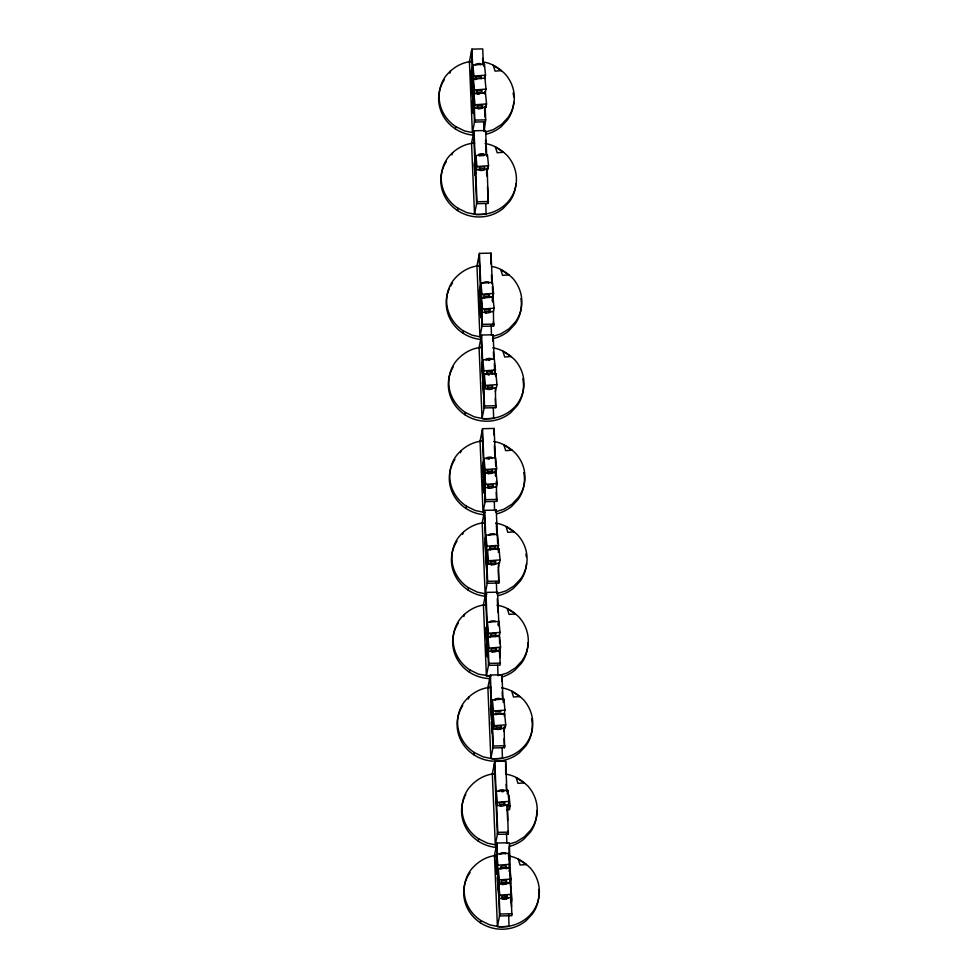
<?xml version="1.0" encoding="UTF-8"?>
<svg xmlns="http://www.w3.org/2000/svg" width="978" height="978" viewBox="0 0 978 978"><rect width="100%" height="100%" fill="white"/><g stroke="black" fill="none" stroke-linecap="round" stroke-linejoin="round"><path stroke-width="1.47" d="M484.159 131.174L485.687 119.866L485.186 107.788M449.856 73.216L450.467 71.113M455.332 128.876L455.785 126.614A37.665 35.954 11.3 0 1 445.467 76.467C451.885 68.167 461.616 62.079 472.215 61.467M474.171 103.497L474.868 120.098L472.386 132.556L469.416 61.59L471.909 49.132L482.729 48.9L483.413 65.514M451.983 154.854L452.594 152.751M484.575 75.832L484.844 78.582L485.516 75.196L484.44 64.181L472.887 65.037L472.203 68.423L473.291 79.438L476.176 79.218M472.887 65.037L473.963 76.04L472.704 82.36L473.792 93.375L476.677 93.154M473.792 93.375L474.464 89.976L473.389 78.973L484.929 78.118L486.017 89.132L485.345 92.519L481.005 92.837M481.543 107.641L485.883 107.323L486.555 103.937L485.467 92.922L473.914 93.778L473.242 97.164L474.33 108.179L477.215 107.959M474.33 108.179L475.002 104.78L473.914 93.778M483.988 66.443L484.44 64.181M457.459 210.514L457.912 208.253A37.665 35.954 11.3 0 1 447.594 158.106C454.012 149.805 463.743 143.717 474.342 143.106M485.198 143.595C493.694 144.707 501.054 149.634 507.13 155.453A37.665 35.954 11.3 0 1 510.076 199.267C501.959 210.331 488.046 215.942 474.513 214.206L471.543 143.228L474.037 130.771L485.626 130.526L486.702 156.199M485.002 169.377A2.91 0.831 -5.6 0 1 480.528 170.441A2.91 0.831 -5.6 0 1 480.821 168.962A2.91 0.831 -5.6 0 1 485.002 169.377L487.851 169.096L488.523 165.71L487.435 154.695L475.883 155.539L475.21 158.937L476.298 169.94L479.183 169.732M475.883 172.079L475.21 175.465L474.122 164.463L474.807 161.064L475.748 170.71M476.298 169.94L476.971 166.553L475.883 155.539M474.513 214.206L476.995 201.749L474.037 130.771M473.645 132.727L476.604 203.693L488.205 203.448L487.203 168.277M462.863 333.131L463.315 330.87A37.665 35.954 11.3 0 1 452.997 280.723C459.416 272.41 469.147 266.334 479.746 265.71M481.775 309.256L482.399 324.354L479.917 336.811L476.946 265.845L479.44 253.388L491.029 253.131L492.289 283.339M489.99 296.982L492.875 296.774L493.548 293.388L492.472 282.373L480.919 283.217L480.235 286.603L481.323 297.618L484.208 297.41M481.323 297.618L481.995 294.231L480.919 283.217M489.073 311.896L493.413 311.579L494.086 308.192L492.998 297.178L481.445 298.021L480.773 301.42L481.861 312.422L486.188 312.104M491.029 253.131L491.017 264.146M481.861 312.422L482.533 309.036L481.445 298.021M464.99 414.77L465.442 412.508A37.665 35.954 11.3 0 1 455.137 362.361C461.543 354.048 471.274 347.972 481.873 347.361M492.729 347.85C501.237 348.95 508.584 353.889 514.66 359.708A37.665 35.954 11.3 0 1 517.606 403.511C509.501 414.586 495.577 420.185 482.044 418.45L479.073 347.483L481.567 335.026L493.156 334.769L494.171 358.938M460.479 452.79L461.09 450.687M492.325 300.564L492.998 297.178M491.873 373.608L494.758 373.4L495.43 370.014L494.342 358.999L482.802 359.855L482.117 363.241L483.413 376.334L482.741 379.721L481.653 368.706L482.337 365.32M482.802 359.855L483.878 370.858L483.205 374.256L487.533 373.938M480.565 291.578L482.007 326.31L493.609 326.065L493.425 310.515M491.983 388.315L496.311 387.997L496.983 384.599L495.907 373.596L484.354 374.44L483.67 377.826L484.758 388.841L487.643 388.633M493.156 334.769L492.961 341.261M484.758 388.841L485.43 385.454L484.354 374.44M482.044 418.45L484.526 405.992L482.949 368.241M465.968 508.438L466.42 506.188A37.665 35.954 11.3 0 1 456.103 456.041C462.508 447.728 472.24 441.653 482.839 441.029M484.807 483.059L485.504 499.672L483.01 512.13L480.051 441.164L482.533 428.694L494.134 428.45L495.712 466.2M462.606 534.428L463.217 532.325M495.455 375.858L495.907 373.596M495.381 391.652L495.834 389.391M493.083 472.301L495.968 472.093L496.653 468.694L495.565 457.692L484.012 458.535L483.34 461.922L484.416 472.936L487.313 472.729M484.049 459.611L483.462 462.545L484.403 472.154L484.99 469.22M481.176 336.982L484.134 407.948L495.736 407.704L495.369 387.63M484.416 472.936L485.1 469.55L484.012 458.535M492.178 487.215L496.506 486.897L497.191 483.511L496.103 472.496L484.55 473.34L483.878 476.738L484.954 487.741L487.839 487.533M484 477.386L484.587 474.452L485.467 483.315L484.88 486.262M494.134 428.45L493.927 434.941M484.954 487.741L485.638 484.354L484.55 473.34M468.095 590.089L468.548 587.827A37.665 35.954 11.3 0 1 458.23 537.68C464.648 529.367 474.367 523.291 484.978 522.668M485.993 542.056L487.631 581.311L485.137 593.768L482.178 522.802L484.66 510.345L496.262 510.088L497.643 543.316M463.865 616.495L464.477 614.392M495.418 475.883L496.103 472.496M494.966 548.927L497.851 548.719L498.535 545.333L497.447 534.318L485.895 535.174L485.222 538.56L486.518 551.653L485.846 555.039L484.758 544.025L485.43 540.638M485.345 539.379L485.932 536.445M486.225 548.255L486.812 545.308M485.895 535.174L486.983 546.176L486.298 549.563L490.638 549.245M484.354 483.511L485.112 501.628L496.702 501.384L496.335 481.298M495.076 563.634L499.403 563.316L500.088 559.917L499 548.915L487.447 549.758L486.775 553.145L487.851 564.159L492.191 563.841M487.509 551.36L486.958 554.074L487.851 563.083L488.389 560.37M495.87 512.044L496.262 510.088M487.154 566.69L486.702 568.951L485.614 557.937L486.298 554.55L486.567 557.301M487.851 564.159L488.535 560.773L487.447 549.758M469.342 672.155L469.795 669.893A37.665 35.954 11.3 0 1 459.489 619.759C465.895 611.446 475.626 605.358 486.225 604.746M490.748 675.822L486.396 675.847L483.425 604.869L485.919 592.411L497.509 592.167L498.902 625.382M468.303 699.099L468.914 696.996M498.328 552.301L499 548.915M495.027 636.116L499.355 635.798L500.027 632.411L498.951 621.397L487.399 622.252L486.714 625.639L487.802 636.654L490.687 636.433M498.254 568.096L498.927 564.709M487.802 636.654L488.474 633.267L487.399 622.252M487.924 637.057L487.252 640.443L488.34 651.458L499.892 650.615L500.565 647.216L499.477 636.213L487.924 637.057L489.012 648.072L488.34 651.458M484.269 512.289L487.24 583.267L498.829 583.022L498.462 562.949M486.396 675.847L488.878 663.39L488.059 643.756M498.267 624.795L498.951 621.397M473.792 754.759L474.244 752.498A37.665 35.954 11.3 0 1 463.927 702.351C470.345 694.05 480.076 687.962 490.675 687.351M501.531 687.84C510.027 688.952 517.386 693.879 523.462 699.698A37.665 35.954 11.3 0 1 526.396 743.512C518.291 754.576 504.379 760.187 490.834 758.451L487.875 687.473L490.357 675.016L501.959 674.771L503.034 700.444M501.714 713.732L504.281 713.549L504.966 710.15L503.866 699.074L492.399 699.918L491.714 703.304L492.814 714.392L496.249 714.136M499.844 648.035L500.088 665.089L488.487 665.346L485.528 594.367M492.814 714.392L493.487 710.994L492.399 699.918M499.917 728.61L505.051 728.231L505.724 724.845L504.636 713.757L493.169 714.6L492.484 717.986L493.572 729.075L495.87 728.903M501.959 674.771L501.751 681.25M493.572 729.075L494.257 725.688L493.169 714.6M490.834 758.451L493.328 745.994L490.357 675.016M503.193 702.461L503.866 699.074M478.242 841.129L478.694 838.867A37.665 35.954 11.3 0 1 468.376 788.733C474.795 780.42 484.526 774.331 495.125 773.72M496.518 802.156L497.778 832.364L495.284 844.821L492.325 773.842L494.807 761.385L505.638 761.153L506.897 791.361M504.183 716.018L504.636 713.757M504.171 731.642L504.355 726.63M489.966 676.972L492.936 747.95L504.526 747.693L504.159 727.62M503.914 805.102L508.254 804.772L508.927 801.385L507.839 790.383L496.286 791.226L495.614 794.613L496.702 805.627L499.587 805.42M496.702 805.627L497.374 802.241L496.286 791.226M505.638 761.153L505.687 773.684M480.369 922.767L480.821 920.518A37.665 35.954 11.3 0 1 470.504 870.371C476.922 862.058 486.653 855.982 497.252 855.359M509.55 856.153C517.496 857.437 524.294 862.29 530.039 867.706A37.665 35.954 11.3 0 1 532.986 911.52C524.868 922.596 510.956 928.195 497.423 926.459L494.452 855.493L496.946 843.024L509.306 842.767L511.885 915.689L499.514 915.958L497.496 867.633M507.166 793.769L507.839 790.383M506.164 867.926L508.731 867.73L509.404 864.344L508.315 853.256L496.836 854.1L496.164 857.486L497.484 871.031L496.812 874.43L495.724 863.415L496.396 860.029M496.836 854.1L497.936 865.188L497.252 868.574L500.687 868.317M506.555 809.76L509.44 809.539L510.125 806.153L509.037 795.138M506.311 882.731L510.161 882.449L510.846 879.063L509.758 867.975L498.279 868.819L497.594 872.205L498.694 883.293L502.13 883.048M497.888 874.711L497.215 878.097L498.303 889.1M494.416 763.341L497.386 834.32L508.205 834.087L507.46 804.943M498.694 883.293L499.367 879.907L498.279 868.819M507.778 897.902L510.675 897.694L511.347 894.308L510.259 883.293L498.707 884.149L498.034 887.535L499.122 898.55L502.007 898.33M499.159 890.518L499.245 898.281M499.122 898.55L499.795 895.151L498.707 884.149M497.423 926.459L499.905 914.002L498.902 889.846M509.073 871.374L509.758 867.975M485.332 132.103L493.291 129.646L501.469 124.573L507.949 117.629A37.665 35.954 11.3 0 0 505.003 73.815C498.927 67.995 491.567 63.069 483.071 61.956M492.863 336.346L500.834 333.901L509 328.828L515.479 321.872A37.665 35.954 11.3 0 0 512.533 278.058C506.787 272.642 499.99 267.789 492.044 266.505M495.956 511.665L503.927 509.22L512.093 504.147L518.572 497.191A37.665 35.954 11.3 0 0 515.638 453.376C509.562 447.569 502.203 442.631 493.694 441.53M499.342 675.382L507.313 672.937L515.479 667.864L521.959 660.908A37.665 35.954 11.3 0 0 519.012 617.094C512.937 611.274 505.589 606.348 497.081 605.235M509.562 843.953L516.201 841.911L524.367 836.838L530.846 829.882A37.665 35.954 11.3 0 0 527.912 786.067C521.836 780.248 514.477 775.322 505.981 774.209M473.963 76.04L485.516 75.196M474.464 89.976L486.017 89.132M475.002 104.78L486.555 103.937M476.971 166.553L488.523 165.71M481.995 294.231L493.548 293.388M482.533 309.036L494.086 308.192M483.878 370.858L495.43 370.014M485.43 385.454L496.983 384.599M485.1 469.55L496.653 468.694M485.638 484.354L497.191 483.511M486.983 546.176L498.535 545.333M488.535 560.773L500.088 559.917M488.474 633.267L500.027 632.411M489.012 648.072L500.565 647.216M493.487 710.994L504.966 710.15M494.257 725.688L505.724 724.845M497.374 802.241L508.927 801.385M507.24 806.361L510.125 806.153M497.936 865.188L509.404 864.344M499.367 879.907L510.846 879.063M499.795 895.151L511.347 894.308M491.017 676.104L478.597 674.221L469.795 669.893M474.868 120.098L485.687 119.866M485.296 121.822L474.477 122.054L473.658 102.421M476.995 201.749L488.597 201.492M482.399 324.354L494 324.109M484.526 405.992L496.127 405.748M485.504 499.672L497.093 499.428M487.631 581.311L499.22 581.066M488.878 663.39L500.479 663.133M493.328 745.994L504.917 745.737M497.778 832.364L508.597 832.131M499.905 914.002L512.276 913.733M469.416 61.59L472.472 61.602M471.543 143.228L474.599 143.253M476.946 265.845L480.002 265.857M479.073 347.483L482.13 347.496M480.051 441.164L483.095 441.176M482.178 522.802L485.222 522.814M483.425 604.869L486.482 604.893M487.875 687.473L490.919 687.497M492.325 773.842L495.381 773.867M494.452 855.493L497.509 855.505M474.208 132.947L464.587 130.93L455.785 126.614M481.738 337.19L472.117 335.185L463.315 330.87M484.831 512.509L475.21 510.504L466.42 506.188M495.822 523.169C504.33 524.269 511.69 529.208 517.765 535.027A37.665 35.954 11.3 0 1 520.699 578.829L514.22 585.785L506.054 590.859L496.763 593.719L496.359 581.653M486.971 594.147L477.337 592.142L468.548 587.827M497.117 845.2L487.484 843.195L478.694 838.867M457.912 208.253L466.714 212.568L476.335 214.585L486.127 214.145L485.773 203.595M465.442 412.508L474.244 416.824L483.865 418.829L493.658 418.401L493.303 407.85M474.244 752.498L483.034 756.825L492.667 758.83L502.46 758.39L502.105 747.84M480.821 920.518L489.623 924.833L499.245 926.838L509.037 926.398L508.633 914.344M484.66 91.419L484.941 94.169M485.601 104.573L485.883 107.323M485.222 106.48L484.819 112.629L484.55 109.878M487.57 166.346L487.851 169.096M487.166 168.485L486.763 174.622L486.494 171.871M492.606 294.023L492.875 296.774M494.355 369.268L494.831 374.109L494.355 363.461M495.699 469.342L495.968 472.093M495.296 470.98L495.565 473.731M483.597 383.364L483.193 379.232L482.521 382.618L483.597 393.633M497.582 545.968L497.936 549.428L497.778 546.335M499.624 647.852L499.892 650.615M499.232 649.771L499.501 652.522M509.171 806.789L509.44 809.539M509.99 879.356L510.394 883.489M511.066 889.919L512.02 899.552L511.347 902.938L511.078 900.188M510.406 894.943L510.675 897.694M491.408 708.072L491.127 705.321L490.455 708.708L491.543 719.722L492.215 716.324L491.677 710.823M492.399 723.353L491.995 719.221L491.311 722.62L492.399 733.622M492.423 286.358L493.046 301.456M482.655 58.399L482.9 64.45M484.672 106.724L485.112 117.299M491.457 274.72L491.836 283.779M492.411 297.373L492.594 301.896M493.413 321.53L493.609 326.065M485.553 140.025L486.115 153.619M486.751 168.717L487.068 176.272M487.509 186.835L488.205 203.448M493.401 351.835L493.719 359.378M495.357 398.645L495.736 407.704M495.834 469.22L496.09 475.259M494.367 445.503L494.88 457.582M495.381 469.672L495.626 475.711M496.323 492.313L496.702 501.384M496.311 522.619L496.812 534.697M497.313 546.775L497.447 549.795M498.267 569.428L498.829 583.022M509.049 847.743L509.55 859.821M510.051 871.899L510.553 883.978M511.005 894.552L511.506 906.63M502.191 691.825L502.509 699.38M504.147 738.635L504.526 747.693M506.127 784.258L506.384 790.297M507.069 806.899L507.643 820.493M508.083 831.068L508.205 834.087M499.281 634.453L499.66 643.512M497.313 598.646L497.875 612.24M498.315 622.815L498.45 625.834M499.391 648.487L499.77 657.546M471.909 49.132L472.851 71.785M472.973 74.805L473.865 95.942M471.518 51.088L473.535 99.401M479.44 253.388L480.76 285.087M481.017 291.138L481.641 306.236M479.049 255.331L480.43 288.559M481.567 335.026L482.643 360.699M482.533 428.694L483.865 460.406M483.988 463.425L484.623 478.535M482.142 430.65L484.232 480.491M484.66 510.345L485.797 537.521M494.807 761.385L496.323 797.632M496.946 843.024L497.386 853.598M498.01 868.696L498.267 874.735M498.45 879.271L498.768 886.826M485.919 592.411L487.875 639.221M496.555 844.98L497.24 861.594M491.127 324.696L491.482 335.246M483.645 121.957L483.951 131.003M506.555 834.21L506.861 843.256M494.281 501.518L494.575 510.565M497.655 665.236L498.01 675.786M522.802 378.841A37.665 35.954 11.3 0 1 517.154 405.772L510.675 412.728A37.665 35.954 11.3 0 1 462.166 412.716A37.665 35.954 11.3 0 1 453.205 366.884M520.919 298.522A37.665 35.954 11.3 0 1 515.027 324.134L508.548 331.09A37.665 35.954 11.3 0 1 492.447 338.755M481.286 339.452A37.665 35.954 11.3 0 1 449.208 288.84M450.406 286.42A37.665 35.954 11.3 0 1 452.545 282.984M487.301 372.752A2.91 0.831 -5.6 0 1 487.545 371.554A2.91 0.831 -5.6 0 1 491.628 371.249A2.91 0.831 -5.6 0 1 491.384 372.447M487.484 374.598A2.91 0.831 -5.6 0 1 489.061 373.083A2.91 0.831 -5.6 0 1 492.386 373.865M484.685 297.923A2.91 0.831 -5.6 0 1 486.262 296.407A2.91 0.831 -5.6 0 1 489.599 297.19M486.592 360.051A2.91 0.831 -5.6 0 1 488.169 358.535A2.91 0.831 -5.6 0 1 491.506 359.305M484.501 296.077A2.91 0.831 -5.6 0 1 484.746 294.879A2.91 0.831 -5.6 0 1 488.829 294.574A2.91 0.831 -5.6 0 1 488.597 295.772M484.526 310.649A2.91 0.831 -5.6 0 1 488.279 309.354A2.91 0.831 -5.6 0 1 489.281 310.674M483.205 283.119A2.91 0.831 -5.6 0 1 486.579 281.823A2.91 0.831 -5.6 0 1 488.462 282.935M488.352 360.381A2.91 0.831 -5.6 0 1 489.844 360.271M476.738 93.533A2.91 0.831 -5.6 0 1 479.489 92.079A2.91 0.831 -5.6 0 1 481.738 93.167M477.582 94.316A2.91 0.831 -5.6 0 1 479.672 93.925M477.667 106.724A2.91 0.831 -5.6 0 1 477.729 105.6A2.91 0.831 -5.6 0 1 481.628 105.159A2.91 0.831 -5.6 0 1 482.252 106.223M479.77 168.497A2.91 0.831 -5.6 0 1 481.347 166.981A2.91 0.831 -5.6 0 1 484.672 167.764M478.731 155.196A2.91 0.831 -5.6 0 1 481.482 153.742A2.91 0.831 -5.6 0 1 483.731 154.83M475.748 79.609A2.91 0.831 -5.6 0 1 477.997 78.411A2.91 0.831 -5.6 0 1 481.421 78.753M479.575 155.991A2.91 0.831 -5.6 0 1 483.658 155.698M515.895 183.986A37.665 35.954 11.3 0 1 509.624 201.529L503.144 208.473A37.665 35.954 11.3 0 1 454.098 208.021A37.665 35.954 11.3 0 1 446.396 161.48M513.768 102.348A37.665 35.954 11.3 0 1 507.496 119.878L501.017 126.834A37.665 35.954 11.3 0 1 486.274 134.194M473.755 135.196A37.665 35.954 11.3 0 1 444.269 79.841M513.132 92.947A37.665 35.954 11.3 0 1 513.719 96.956M475.589 65.049A2.91 0.831 -5.6 0 1 478.352 63.594A2.91 0.831 -5.6 0 1 480.601 64.682M476.971 91.822A2.91 0.831 -5.6 0 1 477.032 90.697A2.91 0.831 -5.6 0 1 480.931 90.257A2.91 0.831 -5.6 0 1 481.555 91.321M475.809 77.934A2.91 0.831 -5.6 0 1 478.572 76.48A2.91 0.831 -5.6 0 1 480.821 77.568M488.523 375.063A2.91 0.831 -5.6 0 1 489.244 374.929M487.704 387.484A2.91 0.831 -5.6 0 1 487.765 386.359A2.91 0.831 -5.6 0 1 491.665 385.919A2.91 0.831 -5.6 0 1 492.276 386.982M487.362 473.095A2.91 0.831 -5.6 0 1 490.125 471.64A2.91 0.831 -5.6 0 1 492.362 472.729M489.697 535.357A2.91 0.831 -5.6 0 1 490.907 533.915A2.91 0.831 -5.6 0 1 494.746 534.404M488.303 486.298A2.91 0.831 -5.6 0 1 488.535 485.1A2.91 0.831 -5.6 0 1 492.619 484.795A2.91 0.831 -5.6 0 1 492.386 485.993M487.606 471.396A2.91 0.831 -5.6 0 1 487.667 470.259A2.91 0.831 -5.6 0 1 491.567 469.831A2.91 0.831 -5.6 0 1 492.191 470.883M526.531 563.548A37.665 35.954 11.3 0 1 520.247 581.091L513.768 588.047A37.665 35.954 11.3 0 1 497.668 595.712M486.518 596.409A37.665 35.954 11.3 0 1 457.019 541.054M525.895 554.159A37.665 35.954 11.3 0 1 526.335 556.812M523.768 472.521A37.665 35.954 11.3 0 1 518.12 499.452L511.641 506.408A37.665 35.954 11.3 0 1 496.91 513.756M484.379 514.77A37.665 35.954 11.3 0 1 454.892 459.416M490.406 548.071A2.91 0.831 -5.6 0 1 491.983 546.555A2.91 0.831 -5.6 0 1 495.308 547.325M490.577 549.917A2.91 0.831 -5.6 0 1 492.154 548.401A2.91 0.831 -5.6 0 1 495.491 549.184M488.205 473.89A2.91 0.831 -5.6 0 1 491.726 473.499M486.555 458.621A2.91 0.831 -5.6 0 1 489.306 457.166A2.91 0.831 -5.6 0 1 491.555 458.254M488.022 459.232A2.91 0.831 -5.6 0 1 489.489 459.012M496.506 727.485A2.91 0.831 -5.6 0 1 496.738 726.287A2.91 0.831 -5.6 0 1 500.822 725.982A2.91 0.831 -5.6 0 1 500.589 727.18M496.274 714.588A2.91 0.831 -5.6 0 1 497.863 713.072A2.91 0.831 -5.6 0 1 501.188 713.854M490.504 636.629A2.91 0.831 -5.6 0 1 494.245 635.333A2.91 0.831 -5.6 0 1 495.259 636.654M531.592 718.83A37.665 35.954 11.3 0 1 525.944 745.774L519.465 752.718A37.665 35.954 11.3 0 1 470.418 752.265A37.665 35.954 11.3 0 1 462.716 705.725M491.262 649.869A2.91 0.831 -5.6 0 1 494.012 648.414A2.91 0.831 -5.6 0 1 496.262 649.502M490.357 622.473A2.91 0.831 -5.6 0 1 491.567 621.018A2.91 0.831 -5.6 0 1 495.406 621.507M490.797 562.802A2.91 0.831 -5.6 0 1 490.858 561.678A2.91 0.831 -5.6 0 1 494.758 561.238A2.91 0.831 -5.6 0 1 495.381 562.301M495.516 711.984A2.91 0.831 -5.6 0 1 496.335 711.544M496.958 711.361A2.91 0.831 -5.6 0 1 500.846 711.385M491.555 635.199A2.91 0.831 -5.6 0 1 490.736 634.123A2.91 0.831 -5.6 0 1 494.746 633.512A2.91 0.831 -5.6 0 1 495.565 634.6M527.863 642.949A37.665 35.954 11.3 0 1 521.506 663.17L515.027 670.113A37.665 35.954 11.3 0 1 501.641 677.118M490.565 678.61A37.665 35.954 11.3 0 1 457.508 659.698A37.665 35.954 11.3 0 1 458.279 623.12M499.208 803.757A2.91 0.831 -5.6 0 1 502.961 802.461A2.91 0.831 -5.6 0 1 503.963 803.782M536.726 810.566A37.665 35.954 11.3 0 1 530.406 832.144L523.915 839.087A37.665 35.954 11.3 0 1 509.183 846.447M496.665 847.461A37.665 35.954 11.3 0 1 465.785 794.429M538.621 889.503A37.665 35.954 11.3 0 1 532.533 913.782L526.054 920.738A37.665 35.954 11.3 0 1 476.469 919.833A37.665 35.954 11.3 0 1 470.051 872.633M502.044 896.96A2.91 0.831 -5.6 0 1 504.795 895.506A2.91 0.831 -5.6 0 1 507.044 896.594M501.946 884.039A2.91 0.831 -5.6 0 1 502.007 882.914A2.91 0.831 -5.6 0 1 505.907 882.474A2.91 0.831 -5.6 0 1 506.531 883.537M502.374 884.687A2.91 0.831 -5.6 0 1 505.883 884.295M499.257 791.446A2.91 0.831 -5.6 0 1 500.834 789.931A2.91 0.831 -5.6 0 1 504.159 790.713M500.883 868.977A2.91 0.831 -5.6 0 1 504.257 867.682A2.91 0.831 -5.6 0 1 506.127 868.794M501.347 882.046A2.91 0.831 -5.6 0 1 504.098 880.591A2.91 0.831 -5.6 0 1 506.347 881.679M501.372 867.449A2.91 0.831 -5.6 0 1 501.421 866.325A2.91 0.831 -5.6 0 1 505.32 865.885A2.91 0.831 -5.6 0 1 505.944 866.948M495.394 700.04A2.91 0.831 -5.6 0 1 496.971 698.524A2.91 0.831 -5.6 0 1 500.296 699.307M500.748 854.295A2.91 0.831 -5.6 0 1 500.809 853.171A2.91 0.831 -5.6 0 1 504.709 852.73A2.91 0.831 -5.6 0 1 505.333 853.794M501.763 791.703A2.91 0.831 -5.6 0 1 503.193 791.703M471.653 69.083L470.98 72.47L472.056 83.485L472.741 80.098L471.653 69.083M472.301 83.998L471.628 87.397L472.704 98.399L473.389 95.013L472.301 83.998M472.851 99.071L472.178 102.47L473.266 113.472L473.939 110.086L472.851 99.071M479.831 288.253L479.159 291.64L480.235 302.654L480.919 299.268L479.831 288.253M480.394 303.327L479.709 306.713L480.797 317.728L481.469 314.341L480.394 303.327M482.936 463.572L482.252 466.958L483.34 477.973L484.012 474.587L482.936 463.572M483.487 478.645L482.814 482.032L483.89 493.046L484.575 489.66L483.487 478.645M486.31 627.289L485.638 630.676L486.714 641.69L487.399 638.292L486.31 627.289M486.873 642.363L486.188 645.749L487.276 656.764L487.949 653.365L486.873 642.363M502.46 897.926L502.13 898.146A2.91 0.831 -5.6 0 0 503.279 899.002A2.91 0.831 -5.6 0 0 506.8 898.611L507.289 898.403A2.91 0.831 -5.6 0 0 506.47 897.327A2.91 0.831 -5.6 0 0 502.888 897.743L502.386 897.951A2.91 0.831 -5.6 0 0 503.218 899.039A2.91 0.831 -5.6 0 0 507.227 898.44L507.558 898.207A2.91 0.831 -5.6 0 0 506.396 897.352A2.91 0.831 -5.6 0 0 502.46 897.926M501.311 70.648L495.064 71.101L493.23 65.318L501.311 70.648M503.45 152.287L497.191 152.751L495.357 146.957L503.45 152.287M508.841 274.891L502.594 275.356L500.76 269.573L508.841 274.891M510.981 356.542L504.721 356.994L502.888 351.212L510.981 356.542M511.946 450.21L505.699 450.675L503.866 444.892L511.946 450.21M514.073 531.861L507.826 532.313L505.993 526.531L514.073 531.861M515.333 613.927L509.073 614.392L507.24 608.597L515.333 613.927M519.77 696.532L513.523 696.996L511.69 691.201L519.77 696.532M524.22 782.901L517.973 783.366L516.139 777.583L524.22 782.901M526.347 864.54L520.1 865.004L518.267 859.222L526.347 864.54M485.956 312.923A2.91 0.831 -5.6 0 0 490.43 311.86A2.91 0.831 -5.6 0 0 486.249 311.444A2.91 0.831 -5.6 0 0 485.956 312.923M478.425 108.668A2.91 0.831 -5.6 0 0 482.9 107.617A2.91 0.831 -5.6 0 0 478.719 107.201A2.91 0.831 -5.6 0 0 478.425 108.668M488.462 389.427A2.91 0.831 -5.6 0 0 492.936 388.376A2.91 0.831 -5.6 0 0 488.755 387.96A2.91 0.831 -5.6 0 0 488.462 389.427M489.049 488.23A2.91 0.831 -5.6 0 0 493.535 487.178A2.91 0.831 -5.6 0 0 489.342 486.763A2.91 0.831 -5.6 0 0 489.049 488.23M491.555 564.746A2.91 0.831 -5.6 0 0 496.029 563.695A2.91 0.831 -5.6 0 0 491.848 563.279A2.91 0.831 -5.6 0 0 491.555 564.746M497.252 729.417A2.91 0.831 -5.6 0 0 501.726 728.365A2.91 0.831 -5.6 0 0 497.545 727.95A2.91 0.831 -5.6 0 0 497.252 729.417M492.435 651.947A2.91 0.831 -5.6 0 0 496.91 650.896A2.91 0.831 -5.6 0 0 492.729 650.48A2.91 0.831 -5.6 0 0 492.435 651.947M500.638 806.019A2.91 0.831 -5.6 0 0 505.113 804.967A2.91 0.831 -5.6 0 0 500.932 804.552A2.91 0.831 -5.6 0 0 500.638 806.019"/></g></svg>
